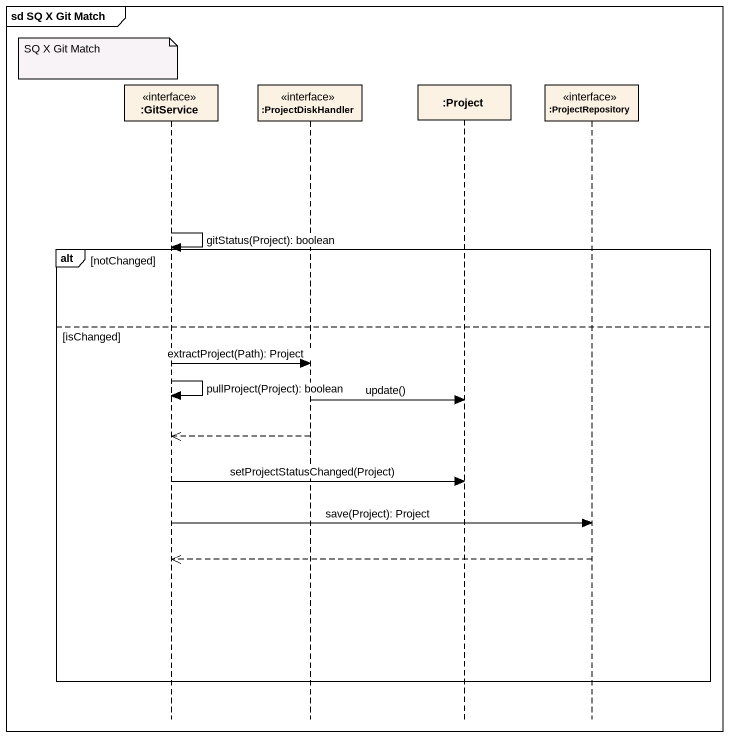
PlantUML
@startuml
mainframe sd SQ X Git Match
hide footbox
participant ":GitService" as GitService <<interface>>
participant ":ProjectDiskHandler" as ProjectDiskHandler <<interface>>
participant ":Project" as Project
participant ":ProjectRepository" as ProjectRepository <<interface>>

note over GitService : SQ X Git Match
GitService -> GitService : gitStatus(Project): boolean
alt notChanged
else isChanged
  GitService -> ProjectDiskHandler : extractProject(Path): Project
  GitService -> GitService : pullProject(Project): boolean
  ProjectDiskHandler -> Project : update()
  ProjectDiskHandler -->> GitService
  GitService -> Project : setProjectStatusChanged(Project)
  GitService -> ProjectRepository : save(Project): Project
  ProjectRepository -->> GitService
end
@enduml
